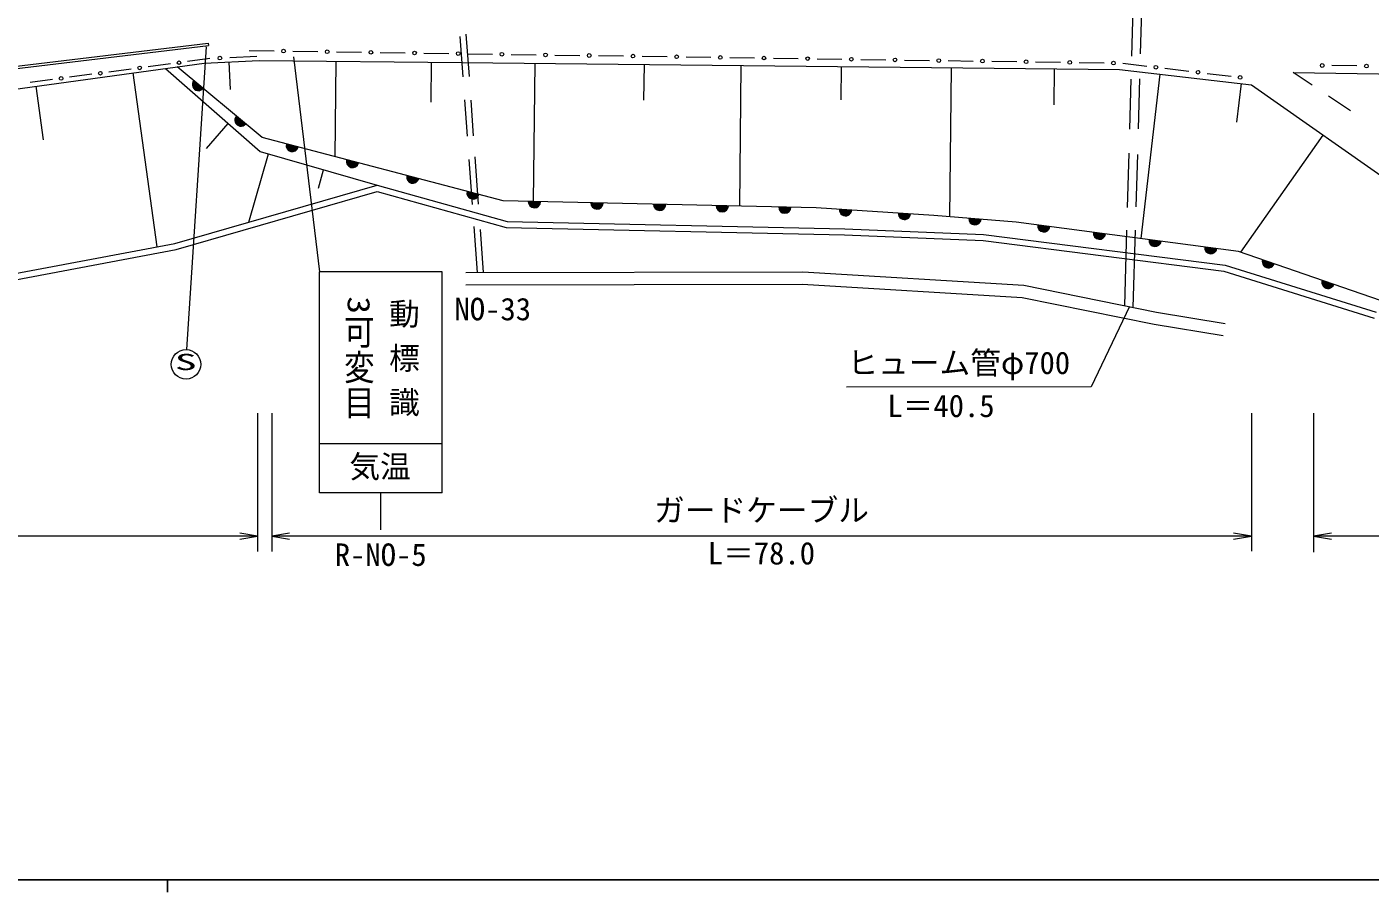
# Model space of a CAD drawing. Units: millimetres, scale not verified. Extents: x 40000 to 680000, y 20000 to 380000.
# Drawn here: x 156549 to 265940, y 204000 to 274448 of the extents above; entities that cross this region are included whole.
import ezdxf
from ezdxf.enums import TextEntityAlignment as Align

# ---------------------------------------------------------------- set-up
doc = ezdxf.new("R2010")
doc.units = ezdxf.units.MM
doc.header["$LTSCALE"] = 1000
for name, color, linetype, lineweight in [('M-BGD', 7, 'Continuous', 13), ('M-STR-STR3', 7, 'Continuous', 13), ('M-STR-STRC', 7, 'Continuous', 13), ('M-TTL-BAND', 7, 'Continuous', 25)]:
    doc.layers.add(name, color=color, linetype=linetype, lineweight=lineweight)
doc.styles.add('@ＭＳ ゴシック', font='')
doc.styles.add('ＭＳ ゴシック', font='')
doc.styles.get('@ＭＳ ゴシック').set_extended_font_data('@MS Gothic')
doc.styles.get('ＭＳ ゴシック').set_extended_font_data('MS Gothic')

# ---------------------------------------------------------------- blocks, each defined once
blk = doc.blocks.new('open_arrow')
at = {"color": 0, "linetype": 'Continuous', "lineweight": -2}
blk.add_lwpolyline([(7.5, 1.25), (0, 0), (7.5, -1.25)], dxfattribs=at)

msp = doc.modelspace()

# ---------------------------------------------------------------- linework, layer by layer
at = {"layer": 'M-BGD'}
for p, q in [((246540, 272064), (246651, 275903)), ((247246, 272242), (247349, 275817)), ((192084, 270374), (191847, 273659)), ((192584, 270398), (192333, 273862)), ((154819, 271144), (171320, 273119)), ((154831, 270944), (171344, 272920)), ((171320, 273119), (171344, 272920)), ((174658, 272515), (176690, 272485)), ((178215, 272464), (180247, 272434)), ((181772, 272412), (183804, 272383)), ((155405, 269355), (170992, 271494)), ((168251, 271439), (166422, 271195)), ((171452, 271866), (169623, 271622)), ((170992, 271494), (175475, 271703)), ((173139, 269349), (173034, 271589)), ((175270, 272031), (173088, 271937)), ((175475, 271703), (191949, 271548)), ((181660, 263865), (181733, 271644)), ((185329, 272361), (187361, 272332)), ((188886, 272310), (190918, 272281)), ((189476, 268322), (189507, 271571)), ((191949, 271548), (245540, 270980)), ((192443, 272259), (194475, 272230)), ((195999, 272208), (198032, 272179)), ((197818, 260219), (197938, 271484)), ((199556, 272157), (201589, 272128)), ((203113, 272106), (205146, 272076)), ((206670, 272054), (208703, 272025)), ((206803, 268476), (206834, 271390)), ((210227, 272003), (212260, 271974)), ((213784, 271952), (215816, 271923)), ((214605, 259854), (214726, 271306)), ((217341, 271901), (219373, 271872)), ((220898, 271850), (222930, 271821)), ((224455, 271799), (226487, 271770)), ((228012, 271748), (230044, 271718)), ((231569, 271696), (233601, 271667)), ((235125, 271645), (237158, 271616)), ((238682, 271594), (240715, 271565)), ((242239, 271543), (244272, 271514)), ((245796, 271492), (247757, 271255)), ((264869, 271267), (262814, 271292)), ((161848, 270585), (160019, 270341)), ((165049, 271012), (163220, 270768)), ((167156, 256548), (165214, 270701)), ((167829, 271060), (175536, 264301)), ((175714, 265427), (168794, 271192)), ((222874, 268516), (222903, 271220)), ((231725, 258994), (231853, 271125)), ((240202, 268099), (240233, 271036)), ((245540, 270980), (256279, 269729)), ((246368, 266116), (246486, 270202)), ((247069, 266149), (247187, 270207)), ((247290, 257212), (248847, 270595)), ((249228, 271077), (251188, 270840)), ((252659, 270662), (254620, 270425)), ((259668, 270720), (304710, 270099)), ((261212, 269695), (259668, 270720)), ((158647, 270158), (156817, 269914)), ((157902, 265241), (157302, 269615)), ((255092, 266691), (255457, 269825)), ((256279, 269729), (268896, 260868)), ((192434, 265545), (192220, 268508)), ((192932, 265586), (192722, 268493)), ((264350, 267611), (262561, 268799)), ((171177, 264556), (172945, 266572)), ((195332, 260273), (175714, 265427)), ((255411, 256110), (262104, 265639)), ((174621, 258553), (176219, 264104)), ((175536, 264301), (185066, 261556)), ((192837, 259983), (192571, 263656)), ((193336, 260004), (193058, 263853)), ((246184, 259753), (246312, 264169)), ((246885, 259787), (247009, 264055)), ((180288, 261324), (180715, 262809)), ((168587, 256818), (185066, 261556)), ((185066, 261556), (195654, 258611)), ((168702, 256331), (185068, 261036)), ((185068, 261036), (195581, 258113)), ((220822, 259718), (195332, 260273)), ((230414, 259103), (220822, 259718)), ((193237, 254455), (192966, 258201)), ((195654, 258611), (223160, 258017)), ((237102, 258547), (230414, 259103)), ((255231, 256172), (237102, 258547)), ((193738, 254456), (193486, 257942)), ((195581, 258113), (223144, 257517)), ((223144, 257517), (234422, 257042)), ((223160, 258017), (234464, 257540)), ((234464, 257540), (254128, 255034)), ((245952, 251751), (246130, 257897)), ((246648, 251610), (246830, 257896)), ((148286, 252995), (168587, 256818)), ((148379, 252503), (168702, 256331)), ((234422, 257042), (254022, 254544)), ((269780, 251128), (255231, 256172)), ((254128, 255034), (266429, 251214)), ((192286, 254454), (219745, 254491)), ((219745, 254491), (237733, 253405)), ((254022, 254544), (266280, 250737)), ((192288, 253454), (219715, 253491)), ((219715, 253491), (237603, 252411)), ((237733, 253405), (248540, 251230)), ((237603, 252411), (248359, 250246)), ((248540, 251230), (254134, 250296)), ((248359, 250246), (253970, 249310))]:
    msp.add_line(p, q, dxfattribs=at)
for centre in [(177453, 272475), (181010, 272423), (184566, 272372), (188123, 272321), (191680, 272270), (168937, 271531), (172270, 271902), (195237, 272219), (198794, 272168), (202351, 272117), (205908, 272065), (209465, 272014), (213022, 271963), (216579, 271912), (220136, 271861), (223693, 271810), (227249, 271759), (230806, 271707), (234363, 271656), (237920, 271605), (241477, 271554), (245034, 271503), (248492, 271166), (262044, 271302), (265640, 271257), (159333, 270249), (162534, 270676), (165736, 271103), (251924, 270751), (255355, 270336)]:
    msp.add_circle(centre, 150, dxfattribs=at)
for centre, radius, start, end in [((170524, 269751), 500, 140.20415, 320.20415), ((170524, 269751), 500, 140.20415, 320.20415), ((170524, 269751), 450, 140.20415, 320.20415), ((170524, 269751), 400, 140.20415, 320.20415), ((170524, 269751), 350, 140.20415, 320.20415), ((170524, 269751), 300, 140.20415, 320.20415), ((170524, 269751), 250, 140.20415, 320.20415), ((170524, 269751), 200, 140.20415, 320.20415), ((170524, 269751), 150, 140.20415, 320.20415), ((170524, 269751), 100, 140.20415, 320.20415), ((170524, 269751), 50, 140.20415, 320.20415), ((173984, 266868), 500, 140.20415, 320.20415), ((173984, 266868), 500, 140.20415, 320.20415), ((173984, 266868), 450, 140.20415, 320.20415), ((173984, 266868), 400, 140.20415, 320.20415), ((173984, 266868), 350, 140.20415, 320.20415), ((173984, 266868), 300, 140.20415, 320.20415), ((173984, 266868), 250, 140.20415, 320.20415), ((173984, 266868), 200, 140.20415, 320.20415), ((173984, 266868), 150, 140.20415, 320.20415), ((173984, 266868), 100, 140.20415, 320.20415), ((173984, 266868), 50, 140.20415, 320.20415), ((178167, 264783), 500, 165.28074, 345.28074), ((178167, 264783), 500, 165.28074, 345.28074), ((178167, 264783), 450, 165.28074, 345.28074), ((178167, 264783), 400, 165.28074, 345.28074), ((178167, 264783), 350, 165.28074, 345.28074), ((178167, 264783), 300, 165.28074, 345.28074), ((178167, 264783), 250, 165.28074, 345.28074), ((178167, 264783), 200, 165.28074, 345.28074), ((178167, 264783), 150, 165.28074, 345.28074), ((178167, 264783), 100, 165.28074, 345.28074), ((178167, 264783), 50, 165.28074, 345.28074), ((183071, 263494), 500, 165.28074, 345.28074), ((183071, 263494), 500, 165.28074, 345.28074), ((183071, 263494), 450, 165.28074, 345.28074), ((183071, 263494), 400, 165.28074, 345.28074), ((183071, 263494), 350, 165.28074, 345.28074), ((183071, 263494), 300, 165.28074, 345.28074), ((183071, 263494), 250, 165.28074, 345.28074), ((183071, 263494), 200, 165.28074, 345.28074), ((183071, 263494), 150, 165.28074, 345.28074), ((183071, 263494), 100, 165.28074, 345.28074), ((183071, 263494), 50, 165.28074, 345.28074), ((187975, 262206), 500, 165.28074, 345.28074), ((187975, 262206), 500, 165.28074, 345.28074), ((187975, 262206), 450, 165.28074, 345.28074), ((187975, 262206), 400, 165.28074, 345.28074), ((187975, 262206), 350, 165.28074, 345.28074), ((187975, 262206), 300, 165.28074, 345.28074), ((187975, 262206), 250, 165.28074, 345.28074), ((187975, 262206), 200, 165.28074, 345.28074), ((187975, 262206), 150, 165.28074, 345.28074), ((187975, 262206), 100, 165.28074, 345.28074), ((187975, 262206), 50, 165.28074, 345.28074), ((192879, 260918), 500, 165.28074, 345.28074), ((192879, 260918), 500, 165.28074, 345.28074), ((192879, 260918), 450, 165.28074, 345.28074), ((192879, 260918), 400, 165.28074, 345.28074), ((192879, 260918), 350, 165.28074, 345.28074), ((192879, 260918), 300, 165.28074, 345.28074), ((192879, 260918), 250, 165.28074, 345.28074), ((192879, 260918), 200, 165.28074, 345.28074), ((192879, 260918), 150, 165.28074, 345.28074), ((192879, 260918), 100, 165.28074, 345.28074), ((192879, 260918), 50, 165.28074, 345.28074), ((197881, 260218), 500, 178.7528, 358.7528), ((197881, 260218), 500, 178.7528, 358.7528), ((197881, 260218), 450, 178.7528, 358.7528), ((197881, 260218), 400, 178.7528, 358.7528), ((197881, 260218), 350, 178.7528, 358.7528), ((197881, 260218), 300, 178.7528, 358.7528), ((197881, 260218), 250, 178.7528, 358.7528), ((197881, 260218), 200, 178.7528, 358.7528), ((197881, 260218), 150, 178.7528, 358.7528), ((197881, 260218), 100, 178.7528, 358.7528), ((197881, 260218), 50, 178.7528, 358.7528), ((202979, 260107), 500, 178.7528, 358.7528), ((202979, 260107), 500, 178.7528, 358.7528), ((202979, 260107), 450, 178.7528, 358.7528), ((202979, 260107), 400, 178.7528, 358.7528), ((202979, 260107), 350, 178.7528, 358.7528), ((202979, 260107), 300, 178.7528, 358.7528), ((202979, 260107), 250, 178.7528, 358.7528), ((202979, 260107), 200, 178.7528, 358.7528), ((202979, 260107), 150, 178.7528, 358.7528), ((202979, 260107), 100, 178.7528, 358.7528), ((202979, 260107), 50, 178.7528, 358.7528), ((208077, 259996), 500, 178.7528, 358.7528), ((208077, 259996), 500, 178.7528, 358.7528), ((208077, 259996), 450, 178.7528, 358.7528), ((208077, 259996), 400, 178.7528, 358.7528), ((208077, 259996), 350, 178.7528, 358.7528), ((208077, 259996), 300, 178.7528, 358.7528), ((208077, 259996), 250, 178.7528, 358.7528), ((208077, 259996), 200, 178.7528, 358.7528), ((208077, 259996), 150, 178.7528, 358.7528), ((208077, 259996), 100, 178.7528, 358.7528), ((208077, 259996), 50, 178.7528, 358.7528), ((213175, 259885), 500, 178.7528, 358.7528), ((213175, 259885), 500, 178.7528, 358.7528), ((213175, 259885), 450, 178.7528, 358.7528), ((213175, 259885), 400, 178.7528, 358.7528), ((213175, 259885), 350, 178.7528, 358.7528), ((213175, 259885), 300, 178.7528, 358.7528), ((213175, 259885), 250, 178.7528, 358.7528), ((213175, 259885), 200, 178.7528, 358.7528), ((213175, 259885), 150, 178.7528, 358.7528), ((213175, 259885), 100, 178.7528, 358.7528), ((213175, 259885), 50, 178.7528, 358.7528), ((218273, 259774), 500, 178.7528, 358.7528), ((218273, 259774), 500, 178.7528, 358.7528), ((218273, 259774), 450, 178.7528, 358.7528), ((218273, 259774), 400, 178.7528, 358.7528), ((218273, 259774), 350, 178.7528, 358.7528), ((218273, 259774), 300, 178.7528, 358.7528), ((218273, 259774), 250, 178.7528, 358.7528), ((218273, 259774), 200, 178.7528, 358.7528), ((218273, 259774), 150, 178.7528, 358.7528), ((218273, 259774), 100, 178.7528, 358.7528), ((218273, 259774), 50, 178.7528, 358.7528), ((223220, 259565), 500, 176.33082, 356.33082), ((223220, 259565), 500, 176.33082, 356.33082), ((223220, 259565), 450, 176.33082, 356.33082), ((223220, 259565), 400, 176.33082, 356.33082), ((223220, 259565), 350, 176.33082, 356.33082), ((223220, 259565), 300, 176.33082, 356.33082), ((223220, 259565), 250, 176.33082, 356.33082), ((223220, 259565), 200, 176.33082, 356.33082), ((223220, 259565), 150, 176.33082, 356.33082), ((223220, 259565), 100, 176.33082, 356.33082), ((223220, 259565), 50, 176.33082, 356.33082), ((228016, 259257), 500, 176.33082, 356.33082), ((228016, 259257), 500, 176.33082, 356.33082), ((228016, 259257), 450, 176.33082, 356.33082), ((228016, 259257), 400, 176.33082, 356.33082), ((228016, 259257), 350, 176.33082, 356.33082), ((228016, 259257), 300, 176.33082, 356.33082), ((228016, 259257), 250, 176.33082, 356.33082), ((228016, 259257), 200, 176.33082, 356.33082), ((228016, 259257), 150, 176.33082, 356.33082), ((228016, 259257), 100, 176.33082, 356.33082), ((228016, 259257), 50, 176.33082, 356.33082), ((233758, 258825), 500, 175.24168, 355.24168), ((233758, 258825), 500, 175.24168, 355.24168), ((233758, 258825), 450, 175.24168, 355.24168), ((233758, 258825), 400, 175.24168, 355.24168), ((233758, 258825), 350, 175.24168, 355.24168), ((233758, 258825), 300, 175.24168, 355.24168), ((233758, 258825), 250, 175.24168, 355.24168), ((233758, 258825), 200, 175.24168, 355.24168), ((233758, 258825), 150, 175.24168, 355.24168), ((233758, 258825), 100, 175.24168, 355.24168), ((233758, 258825), 50, 175.24168, 355.24168), ((239368, 258250), 500, 172.53825, 352.53825), ((239368, 258250), 500, 172.53825, 352.53825), ((239368, 258250), 450, 172.53825, 352.53825), ((239368, 258250), 400, 172.53825, 352.53825), ((239368, 258250), 350, 172.53825, 352.53825), ((239368, 258250), 300, 172.53825, 352.53825), ((239368, 258250), 250, 172.53825, 352.53825), ((239368, 258250), 200, 172.53825, 352.53825), ((239368, 258250), 150, 172.53825, 352.53825), ((239368, 258250), 100, 172.53825, 352.53825), ((239368, 258250), 50, 172.53825, 352.53825), ((243900, 257656), 500, 172.53825, 352.53825), ((243900, 257656), 500, 172.53825, 352.53825), ((243900, 257656), 450, 172.53825, 352.53825), ((243900, 257656), 400, 172.53825, 352.53825), ((243900, 257656), 350, 172.53825, 352.53825), ((243900, 257656), 300, 172.53825, 352.53825), ((243900, 257656), 250, 172.53825, 352.53825), ((243900, 257656), 200, 172.53825, 352.53825), ((243900, 257656), 150, 172.53825, 352.53825), ((243900, 257656), 100, 172.53825, 352.53825), ((243900, 257656), 50, 172.53825, 352.53825), ((248433, 257063), 500, 172.53825, 352.53825), ((248433, 257063), 500, 172.53825, 352.53825), ((248433, 257063), 450, 172.53825, 352.53825), ((248433, 257063), 400, 172.53825, 352.53825), ((248433, 257063), 350, 172.53825, 352.53825), ((248433, 257063), 300, 172.53825, 352.53825), ((248433, 257063), 250, 172.53825, 352.53825), ((248433, 257063), 200, 172.53825, 352.53825), ((248433, 257063), 150, 172.53825, 352.53825), ((248433, 257063), 100, 172.53825, 352.53825), ((248433, 257063), 50, 172.53825, 352.53825), ((252965, 256469), 500, 172.53825, 352.53825), ((252965, 256469), 500, 172.53825, 352.53825), ((252965, 256469), 450, 172.53825, 352.53825), ((252965, 256469), 400, 172.53825, 352.53825), ((252965, 256469), 350, 172.53825, 352.53825), ((252965, 256469), 300, 172.53825, 352.53825), ((252965, 256469), 250, 172.53825, 352.53825), ((252965, 256469), 200, 172.53825, 352.53825), ((252965, 256469), 150, 172.53825, 352.53825), ((252965, 256469), 100, 172.53825, 352.53825), ((252965, 256469), 50, 172.53825, 352.53825), ((257656, 255332), 500, 160.8801, 340.8801), ((257656, 255332), 500, 160.8801, 340.8801), ((257656, 255332), 450, 160.8801, 340.8801), ((257656, 255332), 400, 160.8801, 340.8801), ((257656, 255332), 350, 160.8801, 340.8801), ((257656, 255332), 300, 160.8801, 340.8801), ((257656, 255332), 250, 160.8801, 340.8801), ((257656, 255332), 200, 160.8801, 340.8801), ((257656, 255332), 150, 160.8801, 340.8801), ((257656, 255332), 100, 160.8801, 340.8801), ((257656, 255332), 50, 160.8801, 340.8801), ((262506, 253650), 500, 160.8801, 340.8801), ((262506, 253650), 500, 160.8801, 340.8801), ((262506, 253650), 450, 160.8801, 340.8801), ((262506, 253650), 400, 160.8801, 340.8801), ((262506, 253650), 350, 160.8801, 340.8801), ((262506, 253650), 300, 160.8801, 340.8801), ((262506, 253650), 250, 160.8801, 340.8801), ((262506, 253650), 200, 160.8801, 340.8801), ((262506, 253650), 150, 160.8801, 340.8801), ((262506, 253650), 100, 160.8801, 340.8801), ((262506, 253650), 50, 160.8801, 340.8801)]:
    msp.add_arc(centre, radius, start, end, dxfattribs=at)
at = {"layer": 'M-STR-STR3'}
for p, q in [((246339, 251673), (243209, 245142)), ((243209, 245142), (223296, 245124)), ((175333, 243001), (175334, 231744)), ((176500, 243001), (176501, 231744)), ((256266, 243008), (256267, 231752)), ((261335, 243009), (261336, 231666)), ((175334, 232972), (118277, 232966)), ((256267, 232979), (176501, 232972)), ((339099, 232987), (261336, 232980))]:
    msp.add_line(p, q, dxfattribs=at)
at = {"layer": 'M-STR-STRC'}
for p, q in [((169589, 248167), (171168, 272830)), ((178267, 272014), (180373, 254506)), ((190373, 254507), (180373, 254506)), ((180374, 236506), (180373, 254506)), ((190374, 236507), (190373, 254507)), ((190374, 240507), (180374, 240506)), ((190374, 236507), (180374, 236506)), ((185375, 233507), (185374, 236507))]:
    msp.add_line(p, q, dxfattribs=at)
msp.add_circle((169513, 246970), 1200, dxfattribs=at)
at = {"layer": 'M-TTL-BAND'}
for p, q in [((40000, 205000), (579000, 205000)), ((168000, 205000), (168000, 204000))]:
    msp.add_line(p, q, dxfattribs=at)

# ---------------------------------------------------------------- block references
at = {"layer": 'M-STR-STR3', "xscale": 193, "yscale": 193, "rotation": 180}
for p in [(175334, 232972), (256267, 232979)]:
    msp.add_blockref('open_arrow', p, dxfattribs=at)
at = {"layer": 'M-STR-STR3', "xscale": 193, "yscale": 193}
for p in [(176501, 232972), (261336, 232980)]:
    msp.add_blockref('open_arrow', p, dxfattribs=at)

# ---------------------------------------------------------------- texts
at = {"layer": 'M-STR-STR3', "style": 'ＭＳ ゴシック'}
for s, p in [('ヒューム管φ700', (223373, 248010)), ('L＝40.5', (226624, 244510)), ('ガードケーブル', (207625, 236009)), ('L＝78.0', (212000, 232509))]:
    msp.add_text(s, height=1833, rotation=0.005, dxfattribs=at).set_placement(p, align=Align.TOP_LEFT)
at = {"layer": 'M-STR-STRC'}
for s, height, rotation, style, width, p in [('3可変目', 1833, 270.005, '@ＭＳ ゴシック', 1.15, (182123, 252506)), ('S', 1320, 0.005, 'ＭＳ ゴシック', 2, (168594, 246107))]:
    msp.add_text(s, height=height, rotation=rotation, dxfattribs=dict(at, style=style, width=width)).set_placement(p, align=Align.BOTTOM_LEFT)
at = {"layer": 'M-STR-STRC', "style": 'ＭＳ ゴシック'}
for s, p in [('NO-33', (191373, 250007)), ('気温', (182813, 237182)), ('R-NO-5', (181625, 230006))]:
    msp.add_text(s, height=1833, rotation=0.005, dxfattribs=at).set_placement(p, align=Align.BOTTOM_LEFT)
at = {"layer": 'M-STR-STRC', "insert": (186123, 252357), "char_height": 1833, "attachment_point": 7, "rotation": 270.005, "style": '@ＭＳ ゴシック'}
msp.add_mtext('\\T1.44;動標識', dxfattribs=at)

doc.saveas('drawing.dxf')
